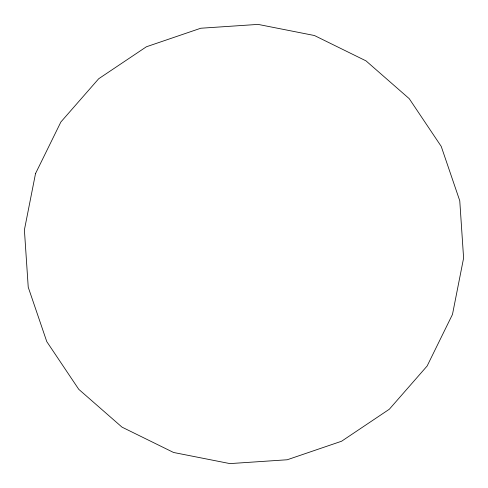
<?xml version="1.0" encoding="UTF-8"?>
<svg xmlns="http://www.w3.org/2000/svg" width="488" height="488" viewBox="0 0 488 488"><rect width="100%" height="100%" fill="white"/><g stroke="black" fill="none" stroke-linecap="round" stroke-linejoin="round"><path stroke-width="0.73" d="M35.526 173.557L24.4 229.909L28.237 287.225L46.775 341.6L78.757 389.32L122 427.134L173.557 452.474L229.909 463.6L287.225 459.763L341.6 441.225L389.32 409.243L427.134 366L452.474 314.443L463.6 258.091L459.763 200.775L441.225 146.4L409.243 98.68L366 60.866L314.443 35.526L258.091 24.4L200.775 28.237L146.4 46.775L98.68 78.757L60.866 122L35.526 173.557"/></g></svg>
